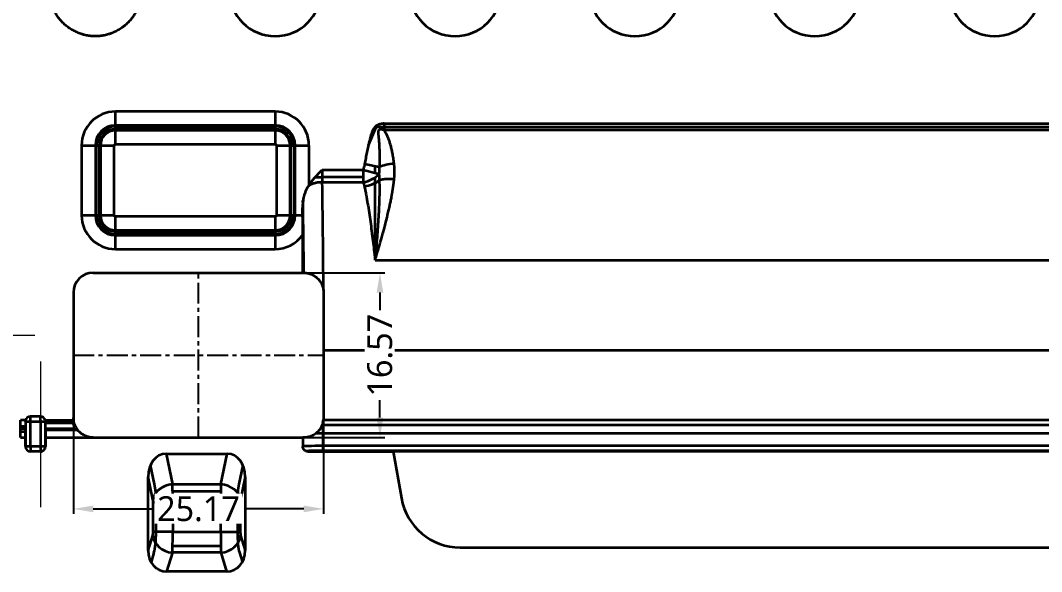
# Model space of a CAD drawing. Header units: millimetres. Extents: x -65 to 964, y 107 to 564.
# Drawn here: x 54.2 to 156.9, y 263.5 to 318.9 of the extents above; entities that cross this region are included whole.
import ezdxf

# ---------------------------------------------------------------- set-up
doc = ezdxf.new("R2010")
doc.units = ezdxf.units.MM
doc.linetypes.add('CENTER', pattern=[50.8, 31.75, -6.35, 6.35, -6.35])
doc.layers.add('1', color=7, linetype='Continuous', true_color=0xffffff)
doc.layers.add('10', color=7, linetype='Continuous', true_color=0xffffff)
doc.layers.add('dim', color=82, linetype='Continuous', lineweight=9)
doc.styles.add('Capful-A', font='')
doc.styles.get('Capful-A').set_extended_font_data('Microsoft YaHei')
doc.dimstyles.new('Capful-A-1.0', dxfattribs={"dimtxt": 2.5, "dimasz": 2.5, "dimexe": 1.5, "dimexo": 1, "dimgap": 1.5, "dimtad": 0, "dimdsep": 46, "dimtxsty": 'Capful-A', "dimcen": 0, "dimclrt": 2, "dimazin": 2, "dimtfac": 1, "dimtmove": 0, "dimatfit": 3, "dimfxl": 0, "dimtolj": 1, "dimtzin": 0, "dimarcsym": 0})

# ---------------------------------------------------------------- blocks, each defined once
blk = doc.blocks.new('*D33')
at = {"layer": 'Defpoints', "color": 0, "transparency": 16777216}
for p in [(59.55, 285.25), (84.72, 285.25), (84.72, 269.8)]:
    blk.add_point(p, dxfattribs=at)
at = {"layer": 'dim', "color": 0, "lineweight": -2, "transparency": 16777216}
for p, q in [((59.55, 284.75), (59.55, 269.3)), ((84.72, 284.75), (84.72, 269.3)), ((61.55, 269.8), (67.54, 269.8)), ((82.72, 269.8), (76.72, 269.8))]:
    blk.add_line(p, q, dxfattribs=at)
at = {"layer": 'dim', "color": 0, "transparency": 16777216}
for points in [[(61.55, 270.13), (61.55, 269.46), (59.55, 269.8)], [(82.72, 270.13), (82.72, 269.46), (84.72, 269.8)]]:
    blk.add_solid(points, dxfattribs=at)
at = {"layer": 'dim', "color": 2, "transparency": 16777216, "insert": (72.13, 269.8), "char_height": 2.5, "attachment_point": 5, "style": 'Capful-A', "bg_fill": 3, "box_fill_scale": 1.1, "bg_fill_color": 256, "bg_fill_true_color": 13158600, "bg_fill_transparency": 0}
blk.add_mtext('\\A1;25.17', dxfattribs=at)
blk = doc.blocks.new('*D34')
at = {"layer": 'Defpoints', "color": 0, "transparency": 16777216}
for p in [(81.59, 293.54), (90.38, 293.54), (81.59, 276.97)]:
    blk.add_point(p, dxfattribs=at)
at = {"layer": 'dim', "color": 0, "lineweight": -2, "transparency": 16777216}
for p, q in [((82.08, 293.54), (90.88, 293.54)), ((90.38, 291.54), (90.38, 289.77)), ((90.38, 278.97), (90.38, 280.74)), ((82.08, 276.97), (90.88, 276.97))]:
    blk.add_line(p, q, dxfattribs=at)
at = {"layer": 'dim', "color": 0, "transparency": 16777216}
for points in [[(90.05, 291.54), (90.72, 291.54), (90.38, 293.54)], [(90.05, 278.97), (90.72, 278.97), (90.38, 276.97)]]:
    blk.add_solid(points, dxfattribs=at)
at = {"layer": 'dim', "color": 2, "transparency": 16777216, "insert": (90.38, 285.25), "char_height": 2.5, "attachment_point": 5, "rotation": 90, "style": 'Capful-A', "bg_fill": 3, "box_fill_scale": 1.1, "bg_fill_color": 256, "bg_fill_true_color": 13158600, "bg_fill_transparency": 0}
blk.add_mtext('\\A1;16.57', dxfattribs=at)

msp = doc.modelspace()

# ---------------------------------------------------------------- linework, layer by layer
at = {"layer": '1', "color": 1, "linetype": 'CENTER', "lineweight": 18}
for p, q in [((33.671, 287.251), (55.68, 287.251)), ((56.233, 284.617), (56.233, 269.979))]:
    msp.add_line(p, q, dxfattribs=at)
at = {"layer": '10', "color": 7, "linetype": 'Continuous', "lineweight": 35}
for p, q in [((79.851, 309.738), (63.771, 309.738)), ((63.771, 308.236), (63.771, 309.738)), ((79.851, 309.738), (79.851, 308.236)), ((79.851, 308.356), (63.771, 308.356)), ((63.771, 308.236), (79.851, 308.236)), ((63.771, 307.967), (63.771, 308.236)), ((79.851, 308.236), (79.851, 307.967)), ((89.218, 306.352), (90.001, 308.19)), ((249.784, 308.19), (90.001, 308.19)), ((90.819, 308.529), (249.784, 308.529)), ((62.625, 307.492), (62.435, 307.683)), ((79.851, 307.967), (63.771, 307.967)), ((63.771, 306.465), (63.771, 307.967)), ((79.851, 307.846), (63.771, 307.846)), ((79.851, 307.967), (79.851, 306.465)), ((81.187, 307.683), (80.996, 307.492)), ((249.783, 307.87), (90.819, 307.87)), ((60.379, 306.346), (60.379, 299.311)), ((60.379, 306.346), (61.881, 306.346)), ((61.761, 306.346), (61.761, 299.311)), ((61.881, 306.346), (62.15, 306.346)), ((61.881, 299.311), (61.881, 306.346)), ((62.15, 306.346), (63.652, 306.346)), ((62.15, 306.346), (62.15, 299.311)), ((62.271, 306.346), (62.271, 299.311)), ((63.652, 299.311), (63.652, 306.346)), ((63.771, 306.465), (79.851, 306.465)), ((79.969, 306.346), (81.471, 306.346)), ((79.969, 306.346), (79.969, 299.311)), ((81.351, 299.311), (81.351, 306.346)), ((81.471, 306.346), (81.74, 306.346)), ((81.471, 299.311), (81.471, 306.346)), ((81.74, 306.346), (83.242, 306.346)), ((81.74, 306.346), (81.74, 299.311)), ((81.861, 299.311), (81.861, 306.346)), ((83.242, 306.346), (83.242, 302.319)), ((90.321, 304.151), (88.831, 304.439)), ((89.86, 304.24), (89.86, 303.562)), ((83.885, 303.165), (84.563, 303.165)), ((88.697, 303.863), (84.557, 303.863)), ((88.697, 303.165), (84.563, 303.165)), ((90.275, 303.455), (88.697, 303.863)), ((88.697, 303.863), (88.697, 302.636)), ((89.86, 303.11), (89.86, 302.546)), ((84.578, 302.636), (88.697, 302.636)), ((89.9, 294.816), (89.9, 302.566)), ((82.595, 299.311), (82.595, 300.054)), ((61.881, 299.311), (60.379, 299.311)), ((62.15, 299.311), (61.881, 299.311)), ((63.652, 299.311), (62.15, 299.311)), ((63.771, 297.691), (63.771, 299.193)), ((79.851, 299.193), (63.771, 299.193)), ((79.851, 299.193), (79.851, 297.691)), ((81.471, 299.311), (79.969, 299.311)), ((81.74, 299.311), (81.471, 299.311)), ((82.595, 299.311), (81.74, 299.311)), ((62.625, 298.166), (62.435, 297.975)), ((81.187, 297.975), (80.996, 298.166)), ((63.771, 297.811), (79.851, 297.811)), ((63.771, 297.422), (63.771, 297.691)), ((63.771, 297.691), (79.851, 297.691)), ((63.771, 295.92), (63.771, 297.422)), ((79.851, 297.422), (63.771, 297.422)), ((63.771, 297.301), (79.851, 297.301)), ((79.851, 297.691), (79.851, 297.422)), ((79.851, 297.422), (79.851, 295.92)), ((82.599, 297.324), (82.599, 293.538)), ((63.771, 295.92), (79.851, 295.92)), ((89.9, 294.819), (250.701, 294.819)), ((82.677, 293.538), (82.599, 293.538)), ((84.718, 285.744), (255.883, 285.744)), ((54.223, 277.839), (54.223, 278.709)), ((54.74, 278.709), (54.223, 278.709)), ((54.726, 278.59), (55.226, 278.59)), ((54.726, 278.59), (54.726, 277.839)), ((55.226, 278.59), (55.226, 279.09)), ((56.236, 279.09), (55.226, 279.09)), ((55.226, 276.073), (55.226, 278.59)), ((55.226, 278.59), (56.233, 278.59)), ((56.233, 278.59), (56.233, 276.073)), ((56.721, 278.709), (59.554, 278.709)), ((56.736, 277.839), (56.736, 278.59)), ((59.551, 278.414), (56.736, 278.414)), ((59.554, 278.968), (59.554, 278.709)), ((59.554, 278.709), (59.571, 278.709)), ((84.706, 278.75), (255.895, 278.75)), ((54.223, 278.129), (54.726, 278.129)), ((54.223, 276.968), (54.223, 277.839)), ((54.726, 277.839), (54.223, 277.839)), ((54.726, 277.548), (54.223, 277.548)), ((54.726, 276.073), (54.726, 277.908)), ((54.726, 277.839), (54.726, 276.968)), ((56.736, 277.91), (56.736, 276.073)), ((56.736, 276.968), (56.736, 277.839)), ((59.904, 277.839), (56.736, 277.839)), ((60.005, 277.704), (56.736, 277.704)), ((59.546, 278.224), (59.698, 278.224)), ((83.981, 277.418), (84.636, 277.418)), ((84.636, 277.418), (255.966, 277.418)), ((84.636, 277.418), (84.636, 276.126)), ((255.957, 278.218), (84.644, 278.218)), ((54.223, 276.968), (54.726, 276.968)), ((54.726, 276.968), (54.726, 276.073)), ((56.736, 276.073), (56.736, 276.968)), ((56.736, 276.968), (61.554, 276.968)), ((82.626, 276.968), (82.626, 276.073)), ((56.233, 276.073), (55.228, 276.073)), ((55.23, 276.073), (55.23, 275.573)), ((56.234, 275.573), (55.23, 275.573)), ((68.876, 275.332), (69.519, 272.275)), ((68.876, 275.332), (75.031, 275.332)), ((74.389, 272.275), (75.031, 275.332)), ((83.126, 275.573), (91.715, 275.573)), ((255.966, 276.126), (84.636, 276.126)), ((84.636, 276.126), (84.636, 275.626)), ((255.966, 275.643), (84.636, 275.643)), ((255.966, 275.626), (84.636, 275.626)), ((91.715, 275.573), (91.71, 275.601)), ((91.71, 275.601), (248.891, 275.601)), ((91.715, 275.573), (92.543, 270.878)), ((67.716, 272.268), (67.31, 274.198)), ((76.597, 274.198), (76.192, 272.268)), ((67.549, 270.743), (67.072, 273.012)), ((67.072, 265.606), (67.072, 273.012)), ((69.519, 272.275), (74.389, 272.275)), ((76.835, 273.012), (76.358, 270.743)), ((76.835, 273.012), (76.835, 265.606)), ((74.372, 271.556), (69.536, 271.556)), ((69.544, 270.437), (67.574, 270.437)), ((67.574, 267.481), (67.574, 270.437)), ((67.866, 267.481), (67.866, 270.437)), ((74.364, 270.437), (69.544, 270.437)), ((69.544, 270.437), (69.544, 267.481)), ((74.364, 267.481), (74.364, 270.437)), ((74.364, 270.437), (76.333, 270.437)), ((76.042, 270.437), (76.042, 267.481)), ((76.333, 270.437), (76.333, 267.481)), ((67.072, 265.606), (67.539, 267.135)), ((69.544, 267.481), (67.574, 267.481)), ((69.544, 267.481), (74.364, 267.481)), ((74.364, 267.481), (76.333, 267.481)), ((76.369, 267.135), (76.835, 265.606)), ((69.531, 266.096), (74.377, 266.096)), ((67.655, 265.408), (67.363, 264.449)), ((69.508, 265.403), (68.927, 263.498)), ((74.399, 265.403), (69.508, 265.403)), ((74.981, 263.498), (74.399, 265.403)), ((76.252, 265.408), (76.545, 264.449)), ((98.452, 265.92), (242.15, 265.92)), ((74.981, 263.498), (68.927, 263.498))]:
    msp.add_line(p, q, dxfattribs=at)
at = {"layer": '10', "color": 2, "linetype": 'Continuous', "lineweight": 35}
for p, q in [((61.546, 293.538), (82.599, 293.538)), ((59.554, 291.546), (59.554, 278.968)), ((84.718, 291.538), (84.718, 285.744)), ((84.718, 285.744), (84.718, 278.968)), ((61.554, 276.968), (82.625, 276.968)), ((82.718, 276.968), (82.626, 276.968))]:
    msp.add_line(p, q, dxfattribs=at)
at = {"layer": '10', "color": 1, "linetype": 'CENTER', "ltscale": 0.066281}
for p, q in [((72.132, 276.968), (72.132, 293.538)), ((59.546, 285.253), (84.718, 285.253))]:
    msp.add_line(p, q, dxfattribs=at)
at = {"layer": '10', "color": 7, "linetype": 'Continuous', "lineweight": 35}
for centre, radius, start, end in [((79.851, 321.924), 4.606, 180, 0), ((97.941, 321.924), 4.606, 180, 0), ((116.031, 321.924), 4.606, 180, 0), ((134.121, 321.924), 4.606, 180, 0), ((152.211, 321.924), 4.606, 180, 0), ((63.771, 306.346), 3.391, 90, 180), ((79.851, 306.346), 3.391, 0, 90), ((63.771, 306.346), 2.01, 90, 180), ((63.771, 306.346), 1.89, 90, 180), ((79.851, 306.346), 2.01, 0, 90), ((79.851, 306.346), 1.89, 360, 90), ((63.771, 306.346), 1.62, 90, 180), ((63.771, 306.346), 1.5, 90, 180), ((79.851, 306.346), 1.62, 0, 90), ((79.851, 306.346), 1.5, 0, 90), ((63.771, 306.346), 0.119, 90, 180), ((79.851, 306.346), 0.119, 360, 90), ((63.771, 299.311), 3.391, 180, 270), ((63.771, 299.311), 2.01, 180, 270), ((63.771, 299.311), 1.89, 180, 270), ((63.771, 299.311), 1.62, 180, 270), ((63.771, 299.311), 1.5, 180, 270), ((63.771, 299.311), 0.119, 180, 270), ((79.851, 299.311), 1.5, 270, 0), ((79.851, 299.311), 2.01, 270, 0), ((79.851, 299.311), 1.89, 270, 0), ((79.851, 299.311), 1.62, 270, 0), ((79.851, 299.311), 0.119, 270, 0), ((79.851, 299.311), 3.391, 270, 324.12056), ((55.226, 278.59), 0.501, 90, 166.2177), ((56.236, 278.59), 0.5, 13.72613, 90), ((55.23, 276.073), 0.5, 180.00992, 270), ((56.235, 276.073), 0.5, 269.86407, 0.00548), ((98.452, 271.92), 6, 190, 270)]:
    msp.add_arc(centre, radius, start, end, dxfattribs=at)
at = {"layer": '10', "color": 2, "linetype": 'Continuous', "lineweight": 35}
msp.add_arc((61.546, 291.546), 1.992, 90, 180, dxfattribs=at)
at = {"layer": '10', "color": 7, "linetype": 'Continuous', "lineweight": 35}
for centre, major_axis, ratio, start_param, end_param in [((91.811, 303.863), (-1.997, -0.227), 0.325998, 4.6753357, 5.5167221), ((88.697, 303.863), (1.917, 0.605), 0.5920983, 4.527602, 5.470439), ((84.046, 285.744), (0, 27.678), 0.0242843, 4.9327132, 5.3688678), ((88.816, 303.422), (1.967, 0.412), 0.5872034, 4.5900068, 5.4475924), ((82.037, 285.744), (0, 25.668), 0.0261859, 5.0209282, 5.3037888), ((82.035, 285.744), (0, 27.678), 0.0261859, 4.9978639, 5.2872973), ((84.741, 277.418), (0, 2.01), 0.0523718, 1.0298411, 1.5707963), ((69.103, 272.721), (0.542, -2.578), 0.7591504, 2.9834007, 4.4423434), ((74.804, 272.721), (-0.542, -2.578), 0.7591504, 1.8408419, 3.2997846), ((84.636, 276.073), (-2.01, 0), 0.026234, 4.712389, 6.2831853), ((84.636, 275.573), (-2.01, 0), 0.0349208, 4.712389, 5.7193931), ((84.636, 275.573), (-1.51, 0), 0.0349208, 4.712389, 6.2947417), ((69.519, 270.743), (-1.957, -0.411), 0.7591504, 4.5541954, 6.0131397), ((67.442, 270.437), (0, 2.4), 0.176327, 4.712389, 5.5805035), ((69.473, 270.437), (0, 2.4), 0.0293878, 4.712389, 5.5850536), ((74.434, 270.437), (0, 2.4), 0.0293878, 0.6981317, 1.5707963), ((74.389, 270.743), (1.957, -0.411), 0.7591504, 0.2700456, 1.72899), ((76.465, 270.437), (0, 2.4), 0.176327, 0.7026818, 1.5707963), ((67.504, 270.437), (0, 0.4), 0.176327, 4.712389, 5.5850536), ((76.404, 270.437), (0, 0.4), 0.176327, 0.6981317, 1.5707963), ((67.504, 267.481), (0, 0.4), 0.176327, 3.6651914, 4.712389), ((69.508, 267.135), (-1.913, 0.584), 0.8561015, 0.3426683, 1.8265311), ((67.442, 267.481), (0, 2.4), 0.176327, 3.6693481, 4.712389), ((69.473, 267.481), (0, 2.4), 0.0293878, 3.6651914, 4.712389), ((74.434, 267.481), (0, 2.4), 0.0293878, 1.5707963, 2.6179939), ((74.399, 267.135), (1.913, 0.584), 0.8561015, 4.4566542, 5.940517), ((76.465, 267.481), (0, 2.4), 0.176327, 1.5707963, 2.6138372), ((76.404, 267.481), (0, 0.4), 0.176327, 1.5707963, 2.6179939), ((69.103, 265.807), (0.682, 2.234), 0.8561015, 1.9134646, 3.3973257), ((74.804, 265.807), (0.682, -2.234), 0.8561015, 6.0274523, 7.5113133)]:
    msp.add_ellipse(centre, major_axis=major_axis, ratio=ratio, start_param=start_param, end_param=end_param, dxfattribs=at)
for points, degree, knots in [([(66.367, 321.924), (66.367, 321.772), (66.352, 321.469), (66.307, 321.17), (66.263, 320.947), (66.246, 320.873), (66.209, 320.726), (66.189, 320.653), (66.123, 320.437), (66.021, 320.155), (65.893, 319.884), (65.786, 319.684), (65.749, 319.619), (65.691, 319.521), (65.671, 319.489), (65.63, 319.425), (65.527, 319.266), (65.325, 318.994), (65.123, 318.772), (64.911, 318.56), (64.799, 318.459), (64.652, 318.338), (64.623, 318.315), (64.563, 318.268), (64.472, 318.199), (64.38, 318.134), (64.192, 318.009), (63.935, 317.855), (63.663, 317.726), (63.454, 317.64), (63.384, 317.613), (63.277, 317.574), (63.241, 317.562), (63.169, 317.538), (63.133, 317.527), (62.952, 317.472), (62.66, 317.399), (62.364, 317.355), (62.064, 317.325), (61.914, 317.318), (61.61, 317.318), (61.459, 317.325), (61.158, 317.355), (61.009, 317.377), (60.787, 317.421), (60.713, 317.438), (60.603, 317.466), (60.566, 317.475), (60.493, 317.496), (60.456, 317.506), (60.276, 317.561), (59.992, 317.663), (59.721, 317.791), (59.457, 317.933), (59.327, 318.01), (59.169, 318.116), (59.138, 318.137), (59.076, 318.181), (58.984, 318.247), (58.895, 318.317), (58.721, 318.46), (58.499, 318.662), (58.297, 318.884), (58.153, 319.059), (58.106, 319.119), (58.016, 319.241), (57.972, 319.303), (57.846, 319.491), (57.692, 319.749), (57.564, 320.02), (57.477, 320.228), (57.437, 320.334), (57.4, 320.441), (57.376, 320.513), (57.364, 320.549), (57.309, 320.731), (57.272, 320.877), (57.214, 321.172), (57.192, 321.321), (57.162, 321.621), (57.155, 321.772), (57.155, 321.924)], 3, [0, 0, 0, 0, 0.03125, 0.0625, 0.0625, 0.078125, 0.078125, 0.09375, 0.09375, 0.125, 0.15625, 0.15625, 0.171875, 0.171875, 0.1796875, 0.1796875, 0.1875, 0.21875, 0.25, 0.25, 0.28125, 0.28125, 0.2890625, 0.2890625, 0.296875, 0.3125, 0.3125, 0.34375, 0.375, 0.375, 0.390625, 0.390625, 0.3984375, 0.3984375, 0.40625, 0.40625, 0.4375, 0.46875, 0.46875, 0.5, 0.5, 0.53125, 0.53125, 0.5625, 0.5625, 0.578125, 0.578125, 0.5859375, 0.5859375, 0.59375, 0.59375, 0.625, 0.65625, 0.65625, 0.6875, 0.6875, 0.6953125, 0.6953125, 0.703125, 0.71875, 0.71875, 0.75, 0.78125, 0.78125, 0.796875, 0.796875, 0.8125, 0.8125, 0.84375, 0.875, 0.875, 0.890625, 0.8984375, 0.8984375, 0.90625, 0.90625, 0.9375, 0.9375, 0.96875, 0.96875, 1, 1, 1, 1]), ([(90.819, 308.529), (90.767, 308.529), (90.715, 308.527), (90.612, 308.518), (90.561, 308.511), (90.484, 308.496), (90.458, 308.491), (90.408, 308.479), (90.383, 308.472), (90.308, 308.449), (90.26, 308.431), (90.189, 308.399), (90.166, 308.388), (90.12, 308.364), (90.097, 308.351), (90.031, 308.31), (89.989, 308.279), (89.911, 308.212), (89.875, 308.176), (89.832, 308.126), (89.824, 308.116), (89.808, 308.095), (89.784, 308.064), (89.763, 308.032), (89.722, 307.967), (89.697, 307.922), (89.651, 307.831), (89.63, 307.785), (89.591, 307.69), (89.572, 307.642), (89.537, 307.546), (89.521, 307.497), (89.473, 307.35), (89.443, 307.252), (89.388, 307.054), (89.362, 306.954), (89.312, 306.755), (89.288, 306.655), (89.241, 306.454), (89.218, 306.354), (89.152, 306.053), (89.11, 305.851), (89.028, 305.448), (88.988, 305.246), (88.909, 304.843), (88.87, 304.641), (88.831, 304.439)], 3, [0, 0, 0, 0, 0.03125, 0.03125, 0.0625, 0.0625, 0.078125, 0.078125, 0.09375, 0.09375, 0.125, 0.125, 0.140625, 0.140625, 0.15625, 0.15625, 0.1875, 0.1875, 0.21875, 0.21875, 0.2265625, 0.2265625, 0.234375, 0.25, 0.25, 0.28125, 0.28125, 0.3125, 0.3125, 0.34375, 0.34375, 0.375, 0.375, 0.4375, 0.4375, 0.5, 0.5, 0.5625, 0.5625, 0.625, 0.625, 0.75, 0.75, 0.875, 0.875, 1, 1, 1, 1]), ([(90.819, 308.529), (90.819, 308.417), (90.819, 308.305), (90.819, 308.085), (90.819, 307.976), (90.819, 307.87)], 3, [0, 0, 0, 0, 0.5, 0.5, 1, 1, 1, 1]), ([(90.819, 307.87), (90.798, 307.877), (90.776, 307.884), (90.733, 307.896), (90.711, 307.901), (90.645, 307.916), (90.601, 307.923), (90.534, 307.928), (90.511, 307.929), (90.466, 307.928), (90.443, 307.927), (90.398, 307.922), (90.376, 307.917), (90.343, 307.908), (90.332, 307.905), (90.311, 307.897), (90.3, 307.892), (90.285, 307.884), (90.281, 307.881), (90.271, 307.874), (90.266, 307.871), (90.253, 307.86), (90.245, 307.853), (90.23, 307.835), (90.223, 307.825), (90.213, 307.805), (90.208, 307.795), (90.203, 307.778), (90.202, 307.773), (90.199, 307.762), (90.198, 307.756), (90.196, 307.739), (90.194, 307.728), (90.193, 307.706), (90.192, 307.695), (90.192, 307.672), (90.192, 307.661), (90.193, 307.627), (90.194, 307.604), (90.198, 307.559), (90.2, 307.537), (90.204, 307.492), (90.207, 307.47), (90.212, 307.425), (90.214, 307.403), (90.221, 307.336), (90.227, 307.291), (90.236, 307.201), (90.241, 307.157), (90.255, 307.023), (90.263, 306.933), (90.279, 306.754), (90.286, 306.664), (90.298, 306.485), (90.303, 306.395), (90.318, 306.126), (90.325, 305.947), (90.334, 305.588), (90.337, 305.408), (90.339, 305.049), (90.338, 304.869), (90.332, 304.51), (90.327, 304.331), (90.321, 304.151)], 3, [0, 0, 0, 0, 0.015625, 0.015625, 0.03125, 0.03125, 0.0625, 0.0625, 0.078125, 0.078125, 0.09375, 0.09375, 0.109375, 0.109375, 0.1171875, 0.1171875, 0.125, 0.125, 0.1289062, 0.1289062, 0.1328125, 0.1328125, 0.140625, 0.140625, 0.1484375, 0.1484375, 0.15625, 0.15625, 0.1601562, 0.1601562, 0.1640625, 0.1640625, 0.171875, 0.171875, 0.1796875, 0.1796875, 0.1875, 0.1875, 0.203125, 0.203125, 0.21875, 0.21875, 0.234375, 0.234375, 0.25, 0.25, 0.28125, 0.28125, 0.3125, 0.3125, 0.375, 0.375, 0.4375, 0.4375, 0.5, 0.5, 0.625, 0.625, 0.75, 0.75, 0.875, 0.875, 1, 1, 1, 1]), ([(91.811, 304.522), (91.789, 304.714), (91.74, 305.081), (91.652, 305.576), (91.555, 306.023), (91.448, 306.425), (91.335, 306.787), (91.214, 307.111), (91.088, 307.399), (90.957, 307.653), (90.866, 307.801), (90.819, 307.87)], 3, [0, 0, 0, 0, 0.1111288, 0.2222575, 0.3333863, 0.444515, 0.5556438, 0.6667725, 0.7779013, 0.88903, 1, 1, 1, 1]), ([(88.831, 304.439), (88.821, 304.39), (88.811, 304.342), (88.79, 304.246), (88.779, 304.198), (88.745, 304.054), (88.721, 303.959), (88.697, 303.863)], 3, [0, 0, 0, 0, 0.25, 0.25, 0.5, 0.5, 1, 1, 1, 1]), ([(90.321, 304.151), (90.321, 304.093), (90.319, 304.035), (90.315, 303.919), (90.311, 303.861), (90.303, 303.745), (90.298, 303.687), (90.287, 303.571), (90.281, 303.513), (90.275, 303.455)], 3, [0, 0, 0, 0, 0.25, 0.25, 0.5, 0.5, 0.75, 0.75, 1, 1, 1, 1]), ([(91.814, 302.92), (91.817, 302.943), (91.821, 302.989), (91.827, 303.057), (91.833, 303.124), (91.837, 303.189), (91.841, 303.254), (91.846, 303.364), (91.851, 303.52), (91.853, 303.699), (91.852, 303.855), (91.848, 303.99), (91.844, 304.091), (91.841, 304.16), (91.839, 304.194), (91.837, 304.229), (91.834, 304.264), (91.832, 304.3), (91.829, 304.336), (91.826, 304.373), (91.822, 304.409), (91.819, 304.447), (91.815, 304.484), (91.812, 304.51), (91.811, 304.522)], 3, [0, 0, 0, 0, 0.0434414, 0.0860524, 0.1278445, 0.1688319, 0.2090301, 0.2484558, 0.3750801, 0.5002654, 0.5833856, 0.6672353, 0.7519425, 0.7732551, 0.7948075, 0.8166024, 0.8386426, 0.8609307, 0.8834693, 0.9062609, 0.9293078, 0.9526121, 0.9761756, 1, 1, 1, 1]), ([(83.227, 302.328), (83.47, 302.697), (83.836, 303.111), (84.088, 303.396), (84.557, 303.863)], 2, [0, 0, 0, 0.5, 0.5, 1, 1, 1]), ([(84.557, 303.863), (84.557, 303.856), (84.557, 303.841), (84.557, 303.819), (84.557, 303.797), (84.557, 303.775), (84.557, 303.753), (84.557, 303.731), (84.557, 303.709), (84.557, 303.687), (84.557, 303.665), (84.557, 303.643), (84.557, 303.621), (84.558, 303.599), (84.558, 303.577), (84.558, 303.555), (84.558, 303.533), (84.558, 303.511), (84.558, 303.489), (84.559, 303.467), (84.559, 303.445), (84.559, 303.423), (84.559, 303.401), (84.56, 303.379), (84.56, 303.357), (84.56, 303.335), (84.561, 303.314), (84.561, 303.292), (84.561, 303.27), (84.562, 303.249), (84.562, 303.227), (84.562, 303.205), (84.563, 303.184), (84.563, 303.162), (84.564, 303.141), (84.564, 303.12), (84.565, 303.099), (84.565, 303.077), (84.565, 303.056), (84.566, 303.035), (84.566, 303.014), (84.567, 302.994), (84.568, 302.973), (84.568, 302.952), (84.569, 302.932), (84.569, 302.911), (84.57, 302.891), (84.57, 302.87), (84.571, 302.85), (84.572, 302.83), (84.572, 302.81), (84.573, 302.79), (84.574, 302.771), (84.574, 302.751), (84.575, 302.732), (84.576, 302.712), (84.576, 302.693), (84.577, 302.674), (84.578, 302.655), (84.578, 302.643), (84.578, 302.636)], 3, [0, 0, 0, 0, 0.0166013, 0.033225, 0.049871, 0.0665394, 0.0832302, 0.0999433, 0.1166789, 0.1334368, 0.1502171, 0.1670198, 0.1838449, 0.2006925, 0.2175624, 0.2344548, 0.2513696, 0.2683069, 0.2852666, 0.3022487, 0.3192533, 0.3362803, 0.3533298, 0.3704018, 0.3874962, 0.4046132, 0.4217526, 0.4389145, 0.4560988, 0.4733057, 0.4905351, 0.507787, 0.5250615, 0.5423584, 0.5596779, 0.5770198, 0.5943844, 0.6117715, 0.6291811, 0.6466132, 0.664068, 0.6815453, 0.6990451, 0.7165675, 0.7341125, 0.7516801, 0.7692703, 0.786883, 0.8045184, 0.8221763, 0.8398569, 0.8575601, 0.8752859, 0.8930343, 0.9108053, 0.928599, 0.9464153, 0.9642542, 0.9821158, 1, 1, 1, 1]), ([(90.275, 303.455), (90.281, 303.404), (90.286, 303.354), (90.296, 303.252), (90.301, 303.201), (90.308, 303.098), (90.311, 303.047), (90.315, 302.944), (90.315, 302.893), (90.315, 302.841)], 3, [0, 0, 0, 0, 0.25, 0.25, 0.5, 0.5, 0.75, 0.75, 1, 1, 1, 1]), ([(83.223, 302.318), (83.168, 302.234), (83.115, 302.149), (83.018, 301.976), (82.973, 301.888), (82.891, 301.708), (82.854, 301.616), (82.804, 301.476), (82.78, 301.405), (82.759, 301.334), (82.745, 301.285), (82.739, 301.261), (82.707, 301.141), (82.686, 301.043), (82.651, 300.848), (82.637, 300.75), (82.615, 300.552), (82.607, 300.453), (82.597, 300.254), (82.595, 300.154), (82.595, 300.054)], 3, [0, 0, 0, 0, 0.125, 0.125, 0.25, 0.25, 0.375, 0.375, 0.4375, 0.46875, 0.46875, 0.5, 0.5, 0.625, 0.625, 0.75, 0.75, 0.875, 0.875, 1, 1, 1, 1]), ([(84.578, 302.636), (84.455, 302.635), (84.331, 302.626), (84.089, 302.596), (83.969, 302.573), (83.739, 302.516), (83.628, 302.481), (83.417, 302.399), (83.318, 302.352), (83.227, 302.3)], 3, [0, 0, 0, 0, 0.25, 0.25, 0.5, 0.5, 0.75, 0.75, 1, 1, 1, 1]), ([(88.697, 302.636), (88.719, 302.569), (88.741, 302.501), (88.772, 302.398), (88.781, 302.364), (88.8, 302.294), (88.808, 302.26), (88.816, 302.225)], 3, [0, 0, 0, 0, 0.5, 0.5, 0.75, 0.75, 1, 1, 1, 1]), ([(88.816, 302.225), (88.848, 302.085), (88.878, 301.944), (88.936, 301.66), (88.964, 301.517), (89.047, 301.084), (89.15, 300.501), (89.244, 299.902), (89.335, 299.295), (89.379, 298.989), (89.465, 298.368), (89.507, 298.054), (89.588, 297.422), (89.628, 297.103), (89.707, 296.46), (89.746, 296.135), (89.804, 295.644), (89.823, 295.48), (89.852, 295.233), (89.861, 295.15), (89.876, 295.026), (89.88, 294.984), (89.888, 294.922), (89.89, 294.901), (89.894, 294.87), (89.895, 294.86), (89.897, 294.844), (89.897, 294.839), (89.898, 294.829), (89.899, 294.824), (89.899, 294.819)], 3, [0, 0, 0, 0, 0.0625, 0.0625, 0.125, 0.125, 0.25, 0.375, 0.375, 0.5, 0.5, 0.625, 0.625, 0.75, 0.75, 0.875, 0.875, 0.9375, 0.9375, 0.96875, 0.96875, 0.984375, 0.984375, 0.9921875, 0.9921875, 0.9960938, 0.9960938, 0.9980469, 0.9980469, 1, 1, 1, 1]), ([(90.315, 302.841), (90.325, 302.517), (90.329, 302.192), (90.327, 301.538), (90.321, 301.21), (90.301, 300.552), (90.288, 300.222), (90.256, 299.558), (90.237, 299.225), (90.194, 298.557), (90.171, 298.221), (90.122, 297.548), (90.096, 297.21), (90.043, 296.531), (90.015, 296.19), (89.972, 295.677), (89.958, 295.506), (89.936, 295.249), (89.929, 295.163), (89.918, 295.034), (89.915, 294.991), (89.907, 294.905), (89.904, 294.862), (89.9, 294.819)], 3, [0, 0, 0, 0, 0.125, 0.125, 0.25, 0.25, 0.375, 0.375, 0.5, 0.5, 0.625, 0.625, 0.75, 0.75, 0.875, 0.875, 0.9375, 0.9375, 0.96875, 0.96875, 0.984375, 0.984375, 1, 1, 1, 1]), ([(89.901, 294.819), (89.963, 295.028), (90.096, 295.479), (90.309, 296.205), (90.482, 296.801), (90.615, 297.273), (90.712, 297.623), (90.839, 298.088), (90.97, 298.583), (91.103, 299.108), (91.224, 299.609), (91.341, 300.121), (91.442, 300.596), (91.509, 300.931), (91.548, 301.137), (91.564, 301.228), (91.581, 301.317), (91.596, 301.405), (91.612, 301.493), (91.627, 301.58), (91.641, 301.666), (91.655, 301.751), (91.669, 301.835), (91.682, 301.918), (91.694, 302), (91.707, 302.082), (91.718, 302.162), (91.73, 302.242), (91.741, 302.321), (91.751, 302.399), (91.761, 302.476), (91.771, 302.552), (91.78, 302.627), (91.789, 302.702), (91.798, 302.775), (91.806, 302.848), (91.812, 302.896), (91.814, 302.92)], 3, [0, 0, 0, 0, 0.0785498, 0.1691201, 0.2717812, 0.3016978, 0.3452329, 0.4024244, 0.4750036, 0.5294395, 0.5973443, 0.6604515, 0.7187636, 0.77226, 0.7833881, 0.7944054, 0.8053119, 0.8161073, 0.8267915, 0.8373642, 0.8478254, 0.858175, 0.8684128, 0.8785389, 0.888553, 0.8984553, 0.9082457, 0.9179242, 0.9274907, 0.9369454, 0.9462882, 0.9555193, 0.9646386, 0.9736462, 0.9825423, 0.9913269, 1, 1, 1, 1]), ([(82.595, 299.311), (82.595, 299.228), (82.595, 299.145), (82.595, 298.979), (82.595, 298.896), (82.596, 298.648), (82.596, 298.483), (82.597, 298.153), (82.598, 297.987), (82.598, 297.656), (82.599, 297.49), (82.599, 297.324)], 3, [0, 0, 0, 0, 0.125, 0.125, 0.25, 0.25, 0.5, 0.5, 0.75, 0.75, 1, 1, 1, 1]), ([(56.233, 278.59), (56.233, 278.623), (56.233, 278.656), (56.233, 278.72), (56.233, 278.751), (56.233, 278.812), (56.233, 278.841), (56.233, 278.895), (56.233, 278.921), (56.233, 278.967), (56.233, 278.988), (56.233, 279.024), (56.233, 279.04), (56.233, 279.065), (56.233, 279.074), (56.233, 279.087), (56.233, 279.09), (56.233, 279.09)], 3, [0, 0, 0, 0, 0.125, 0.125, 0.25, 0.25, 0.375, 0.375, 0.5, 0.5, 0.625, 0.625, 0.75, 0.75, 0.875, 0.875, 1, 1, 1, 1]), ([(56.233, 278.59), (56.266, 278.59), (56.299, 278.59), (56.363, 278.59), (56.394, 278.59), (56.455, 278.59), (56.484, 278.59), (56.538, 278.59), (56.563, 278.59), (56.61, 278.59), (56.63, 278.59), (56.667, 278.59), (56.682, 278.59), (56.707, 278.59), (56.716, 278.59), (56.729, 278.59), (56.732, 278.59), (56.732, 278.59)], 3, [0, 0, 0, 0, 0.125, 0.125, 0.25, 0.25, 0.375, 0.375, 0.5, 0.5, 0.625, 0.625, 0.75, 0.75, 0.875, 0.875, 1, 1, 1, 1]), ([(59.554, 278.709), (59.554, 278.704), (59.554, 278.591), (59.552, 278.423), (59.548, 278.272), (59.546, 278.224)], 3, [0, 0, 0, 0, 0.0266777, 0.6712563, 1, 1, 1, 1]), ([(59.546, 278.224), (59.552, 278.229), (59.563, 278.241), (59.58, 278.258), (59.596, 278.275), (59.612, 278.291), (59.627, 278.307), (59.642, 278.322), (59.651, 278.333), (59.656, 278.338)], 3, [0, 0, 0, 0, 0.1548867, 0.3057524, 0.4526057, 0.5954531, 0.7342993, 0.8691477, 1, 1, 1, 1]), ([(55.228, 276.073), (55.195, 276.073), (55.163, 276.073), (55.098, 276.073), (55.067, 276.073), (55.006, 276.073), (54.977, 276.073), (54.923, 276.073), (54.898, 276.073), (54.852, 276.073), (54.831, 276.073), (54.795, 276.073), (54.779, 276.073), (54.754, 276.073), (54.745, 276.073), (54.733, 276.073), (54.729, 276.073), (54.73, 276.073)], 3, [0, 0, 0, 0, 0.125, 0.125, 0.25, 0.25, 0.375, 0.375, 0.5, 0.5, 0.625, 0.625, 0.75, 0.75, 0.875, 0.875, 1, 1, 1, 1]), ([(56.233, 276.073), (56.233, 276.069), (56.233, 276.062), (56.233, 276.051), (56.233, 276.039), (56.233, 276.028), (56.233, 276.017), (56.233, 276.006), (56.233, 275.995), (56.233, 275.984), (56.233, 275.972), (56.234, 275.961), (56.234, 275.95), (56.234, 275.939), (56.234, 275.928), (56.234, 275.917), (56.234, 275.906), (56.234, 275.895), (56.234, 275.884), (56.235, 275.873), (56.235, 275.862), (56.235, 275.85), (56.235, 275.839), (56.235, 275.828), (56.235, 275.817), (56.235, 275.806), (56.235, 275.795), (56.236, 275.784), (56.236, 275.774), (56.236, 275.763), (56.236, 275.752), (56.236, 275.742), (56.236, 275.732), (56.236, 275.722), (56.236, 275.714), (56.236, 275.705), (56.236, 275.696), (56.236, 275.687), (56.236, 275.678), (56.236, 275.669), (56.236, 275.66), (56.236, 275.652), (56.236, 275.643), (56.236, 275.635), (56.236, 275.627), (56.236, 275.619), (56.236, 275.612), (56.236, 275.605), (56.236, 275.598), (56.235, 275.593), (56.235, 275.587), (56.235, 275.583), (56.234, 275.579), (56.234, 275.576), (56.234, 275.574), (56.234, 275.574), (56.234, 275.573)], 3, [0, 0, 0, 0, 0.0146755, 0.0292956, 0.0438752, 0.0584293, 0.0729727, 0.0875199, 0.1020854, 0.1166833, 0.1313274, 0.1460311, 0.1608076, 0.1756697, 0.1906294, 0.2056988, 0.220889, 0.2362111, 0.2516753, 0.2672914, 0.2830689, 0.2990164, 0.3151422, 0.3314542, 0.3479594, 0.3646647, 0.3815761, 0.3986994, 0.4160396, 0.4336015, 0.4513892, 0.4694064, 0.4876563, 0.5033094, 0.51953, 0.5363272, 0.553709, 0.571683, 0.5902558, 0.6094333, 0.6292207, 0.6496223, 0.6706417, 0.6922816, 0.7145438, 0.7374292, 0.7609378, 0.7850684, 0.809819, 0.8351861, 0.8611654, 0.8877513, 0.9149366, 0.9427132, 0.9710714, 1, 1, 1, 1]), ([(56.735, 276.073), (56.735, 276.073), (56.732, 276.073), (56.719, 276.073), (56.709, 276.073), (56.684, 276.073), (56.668, 276.073), (56.632, 276.073), (56.611, 276.073), (56.564, 276.073), (56.539, 276.073), (56.484, 276.073), (56.455, 276.073), (56.395, 276.073), (56.363, 276.073), (56.299, 276.073), (56.266, 276.073), (56.233, 276.073)], 3, [0, 0, 0, 0, 0.125, 0.125, 0.25, 0.25, 0.375, 0.375, 0.5, 0.5, 0.625, 0.625, 0.75, 0.75, 0.875, 0.875, 1, 1, 1, 1]), ([(83.126, 275.573), (83.093, 275.573), (83.06, 275.576), (83.012, 275.586), (82.996, 275.589), (82.965, 275.599), (82.949, 275.605), (82.904, 275.623), (82.875, 275.639), (82.834, 275.666), (82.821, 275.676), (82.796, 275.697), (82.784, 275.708), (82.749, 275.742), (82.728, 275.767), (82.701, 275.808), (82.692, 275.823), (82.677, 275.851), (82.663, 275.881), (82.652, 275.912), (82.642, 275.943), (82.638, 275.959), (82.629, 276.007), (82.626, 276.04), (82.626, 276.073)], 3, [0, 0, 0, 0, 0.125, 0.125, 0.1875, 0.1875, 0.25, 0.25, 0.375, 0.375, 0.4375, 0.4375, 0.5, 0.5, 0.625, 0.625, 0.6875, 0.6875, 0.75, 0.8125, 0.8125, 0.875, 0.875, 1, 1, 1, 1])]:
    msp.add_open_spline(points, degree=degree, knots=knots, dxfattribs=at)
msp.add_rational_spline([(91.814, 302.92), (91.241, 302.975), (90.707, 302.95), (90.315, 302.841)], [1.10910772527, 1.01322275673, 0.980536295694, 1.01104834215], degree=3, dxfattribs=at)
for points in [[(82.677, 293.538), (82.68, 293.538), (82.694, 293.538), (82.718, 293.538)], [(54.726, 278.59), (54.726, 278.63), (54.73, 278.67), (54.74, 278.709)], [(56.721, 278.709), (56.731, 278.67), (56.736, 278.63), (56.736, 278.59)], [(59.546, 278.224), (59.592, 278.237), (59.637, 278.25), (59.683, 278.263)]]:
    msp.add_open_spline(points, degree=3, dxfattribs=at)
at = {"layer": '10', "color": 2, "linetype": 'Continuous', "lineweight": 35}
for points, knots in [([(82.718, 293.538), (82.734, 293.538), (82.754, 293.538), (82.801, 293.537), (82.829, 293.536), (82.892, 293.531), (82.928, 293.528), (82.978, 293.521), (82.988, 293.52), (83.008, 293.517), (83.04, 293.512), (83.073, 293.507), (83.187, 293.485), (83.29, 293.458), (83.415, 293.413), (83.429, 293.408), (83.458, 293.397), (83.5, 293.38), (83.601, 293.335), (83.688, 293.289), (83.803, 293.22), (83.861, 293.181), (83.933, 293.127), (83.947, 293.116), (83.975, 293.094), (84.017, 293.06), (84.058, 293.023), (84.139, 292.948), (84.19, 292.895), (84.263, 292.809), (84.287, 292.78), (84.333, 292.719), (84.355, 292.688), (84.42, 292.592), (84.459, 292.526), (84.529, 292.39), (84.561, 292.319), (84.602, 292.211), (84.615, 292.174), (84.638, 292.1), (84.649, 292.062), (84.677, 291.948), (84.692, 291.871), (84.702, 291.793)], [0, 0, 0, 0, 0.0625, 0.0625, 0.125, 0.125, 0.1875, 0.1875, 0.203125, 0.203125, 0.21875, 0.25, 0.25, 0.375, 0.375, 0.390625, 0.390625, 0.40625, 0.4375, 0.5, 0.5, 0.5625, 0.5625, 0.578125, 0.578125, 0.59375, 0.625, 0.625, 0.6875, 0.6875, 0.71875, 0.71875, 0.75, 0.75, 0.8125, 0.8125, 0.875, 0.875, 0.90625, 0.90625, 0.9375, 0.9375, 1, 1, 1, 1]), ([(59.656, 278.338), (59.647, 278.367), (59.637, 278.396), (59.621, 278.457), (59.613, 278.487), (59.602, 278.534), (59.598, 278.55), (59.592, 278.581), (59.583, 278.629), (59.575, 278.677), (59.571, 278.709)], [0, 0, 0, 0, 0.25, 0.25, 0.5, 0.5, 0.625, 0.625, 0.75, 1, 1, 1, 1]), ([(84.651, 278.453), (84.626, 278.36), (84.593, 278.266), (84.533, 278.126), (84.51, 278.079), (84.474, 278.01), (84.461, 277.987), (84.434, 277.941), (84.42, 277.918), (84.349, 277.805), (84.284, 277.719), (84.142, 277.56), (84.064, 277.485), (83.981, 277.418)], [0, 0, 0, 0, 0.25, 0.25, 0.375, 0.375, 0.4375, 0.4375, 0.5, 0.5, 0.75, 0.75, 1, 1, 1, 1]), ([(59.698, 278.224), (59.706, 278.204), (59.714, 278.184), (59.731, 278.146), (59.74, 278.127), (59.766, 278.072), (59.784, 278.038), (59.819, 277.973), (59.837, 277.943), (59.862, 277.901), (59.871, 277.888), (59.888, 277.862), (59.896, 277.85), (59.904, 277.839)], [0, 0, 0, 0, 0.125, 0.125, 0.25, 0.25, 0.5, 0.5, 0.75, 0.75, 0.875, 0.875, 1, 1, 1, 1]), ([(61.554, 276.968), (61.467, 276.968), (61.38, 276.974), (61.209, 276.996), (61.124, 277.013), (60.999, 277.046), (60.957, 277.059), (60.895, 277.08), (60.875, 277.087), (60.834, 277.102), (60.814, 277.11), (60.713, 277.151), (60.636, 277.189), (60.524, 277.253), (60.488, 277.276), (60.434, 277.311), (60.416, 277.323), (60.381, 277.348), (60.364, 277.361), (60.28, 277.424), (60.218, 277.478), (60.148, 277.546), (60.134, 277.56), (60.107, 277.588), (60.094, 277.602), (60.056, 277.643), (60.033, 277.669), (60.001, 277.708), (59.99, 277.721), (59.971, 277.746), (59.961, 277.759), (59.934, 277.795), (59.918, 277.818), (59.904, 277.839)], [0, 0, 0, 0, 0.125, 0.125, 0.25, 0.25, 0.3125, 0.3125, 0.34375, 0.34375, 0.375, 0.375, 0.5, 0.5, 0.5625, 0.5625, 0.59375, 0.59375, 0.625, 0.625, 0.75, 0.75, 0.78125, 0.78125, 0.8125, 0.8125, 0.875, 0.875, 0.90625, 0.90625, 0.9375, 0.9375, 1, 1, 1, 1]), ([(83.981, 277.418), (83.919, 277.367), (83.856, 277.322), (83.728, 277.24), (83.663, 277.204), (83.582, 277.164), (83.565, 277.156), (83.533, 277.142), (83.484, 277.12), (83.437, 277.102), (83.344, 277.067), (83.284, 277.049), (83.212, 277.03), (83.198, 277.026), (83.17, 277.02), (83.156, 277.017), (83.115, 277.008), (83.088, 277.003), (83.012, 276.989), (82.965, 276.983), (82.901, 276.976), (82.881, 276.975), (82.852, 276.973), (82.842, 276.972), (82.824, 276.971), (82.815, 276.971), (82.772, 276.969), (82.743, 276.968), (82.718, 276.968)], [0, 0, 0, 0, 0.125, 0.125, 0.25, 0.25, 0.28125, 0.28125, 0.3125, 0.375, 0.375, 0.5, 0.5, 0.53125, 0.53125, 0.5625, 0.5625, 0.625, 0.625, 0.75, 0.75, 0.8125, 0.8125, 0.84375, 0.84375, 0.875, 0.875, 1, 1, 1, 1])]:
    msp.add_open_spline(points, degree=3, knots=knots, dxfattribs=at)
for points in [[(84.702, 291.793), (84.713, 291.708), (84.718, 291.624), (84.718, 291.538)], [(59.571, 278.709), (59.56, 278.795), (59.554, 278.881), (59.554, 278.968)], [(59.656, 278.338), (59.665, 278.312), (59.674, 278.287), (59.683, 278.263)], [(84.651, 278.453), (84.678, 278.556), (84.696, 278.656), (84.706, 278.75)], [(84.718, 278.968), (84.718, 278.894), (84.714, 278.822), (84.706, 278.75)], [(59.698, 278.224), (59.693, 278.237), (59.688, 278.25), (59.683, 278.263)]]:
    msp.add_open_spline(points, degree=3, dxfattribs=at)

# ---------------------------------------------------------------- next in the draw order: dimensions: what is measured, and where the dimension line sits
at = {"layer": 'dim'}
dim = msp.add_linear_dim(base=(84.718, 269.796), p1=(59.546, 285.253), p2=(84.718, 285.253), dimstyle='Capful-A-1.0', override={"dimasz": 2, "dimexe": 0.49975, "dimexo": 0.49975, "dimgap": 0.49975}, dxfattribs=at)
dim.commit()
dim.dimension.update_dxf_attribs({"geometry": '*D33', "text_midpoint": (72.132, 269.796)})

# ---------------------------------------------------------------- next in the draw order: dimensions: what is measured, and where the dimension line sits
dim = msp.add_linear_dim(base=(90.382, 293.538), p1=(81.585, 276.968), p2=(81.585, 293.538), angle=90, dimstyle='Capful-A-1.0', override={"dimasz": 2, "dimexe": 0.49975, "dimexo": 0.49975, "dimgap": 0.49975}, dxfattribs=at)
dim.commit()
dim.dimension.update_dxf_attribs({"geometry": '*D34', "text_midpoint": (90.382, 285.253)})

doc.saveas('drawing.dxf')
